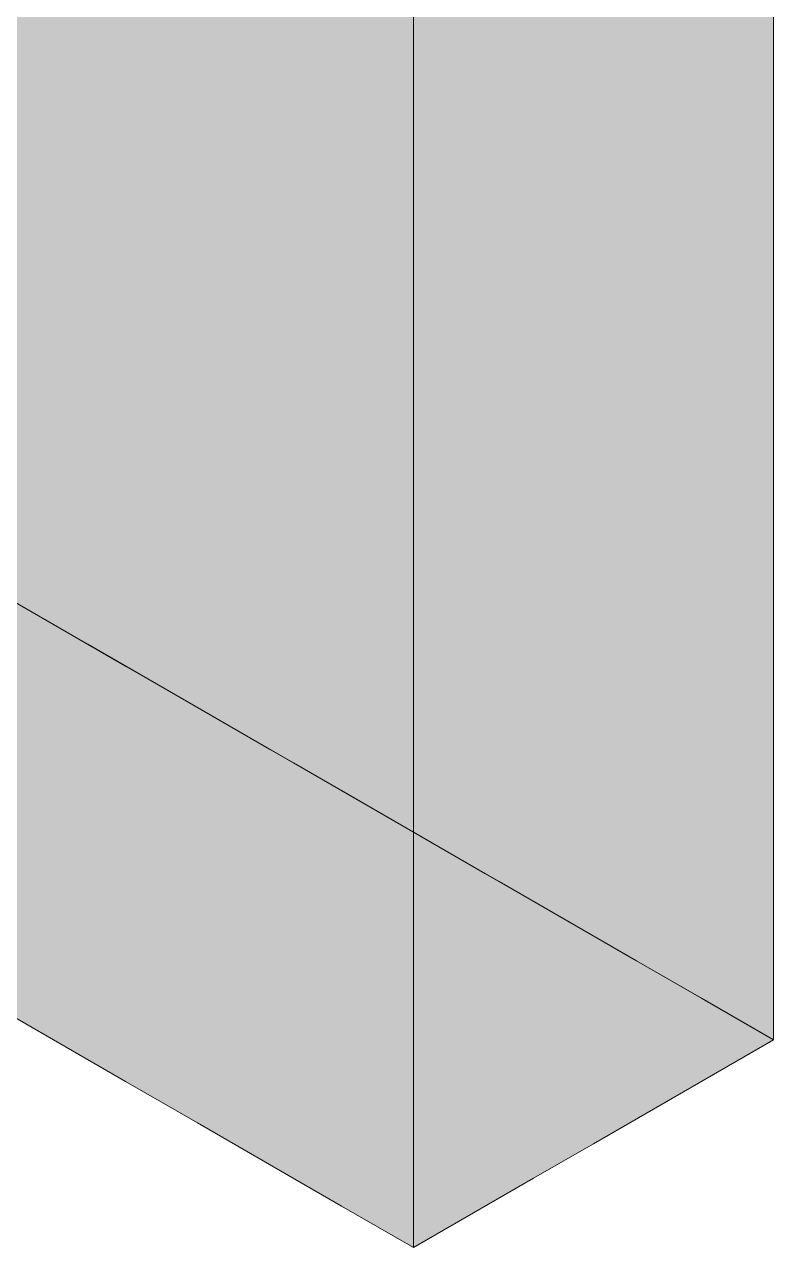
# Model space of a CAD drawing. Header units: metres. Extents: x 349021 to 349543, y 9281040 to 9281959.
# Drawn here: x 349204.1005 to 349204.3708, y 9281043.77 to 9281044.2117 of the extents above; entities that cross this region are included whole.
import ezdxf

# ---------------------------------------------------------------- set-up
doc = ezdxf.new("R2010")
doc.units = ezdxf.units.M
doc.header["$LTSCALE"] = 0.25
doc.layers.add('ISO-3D', color=7, linetype='CONTINUOUS', lineweight=13)
doc.layers.add('ISO-3D-ARISTAS', color=250, linetype='CONTINUOUS', lineweight=13)

msp = doc.modelspace()

# ---------------------------------------------------------------- linework, layer by layer
at = {"layer": 'ISO-3D', "true_color": 0x9e9d98}
for points in [[(349204.11103, 9281044.21062), (349204.08504, 9281044.22562), (349204.11103, 9281044.23875), (349204.08504, 9281044.25375)], [(349204.16299, 9281044.20875), (349204.13701, 9281044.22375), (349204.16299, 9281044.23687), (349204.13701, 9281044.25187)], [(349204.14814, 9281044.20515), (349204.1234, 9281044.21944), (349204.14814, 9281044.2341), (349204.1234, 9281044.24838)], [(349204.19763, 9281044.20553), (349204.17288, 9281044.21981), (349204.19763, 9281044.23447), (349204.17288, 9281044.24876)], [(349204.21495, 9281044.20687), (349204.18897, 9281044.22187), (349204.21495, 9281044.235), (349204.18897, 9281044.25)], [(349204.24712, 9281044.2059), (349204.22237, 9281044.22019), (349204.24712, 9281044.23485), (349204.22237, 9281044.24914)], [(349204.2966, 9281044.20628), (349204.27186, 9281044.22056), (349204.2966, 9281044.23523), (349204.27186, 9281044.24951)], [(349204.34609, 9281044.20665), (349204.32135, 9281044.22094), (349204.34609, 9281044.2356), (349204.32135, 9281044.24989)], [(349204.13701, 9281044.19562), (349204.11103, 9281044.21062), (349204.13701, 9281044.22375), (349204.11103, 9281044.23875)], [(349204.1234, 9281044.19049), (349204.09865, 9281044.20477), (349204.1234, 9281044.21944), (349204.09865, 9281044.23372)], [(349204.17288, 9281044.19086), (349204.14814, 9281044.20515), (349204.17288, 9281044.21981), (349204.14814, 9281044.2341)], [(349204.18897, 9281044.19375), (349204.16299, 9281044.20875), (349204.18897, 9281044.22187), (349204.16299, 9281044.23687)], [(349204.22237, 9281044.19124), (349204.19763, 9281044.20553), (349204.22237, 9281044.22019), (349204.19763, 9281044.23447)], [(349204.24093, 9281044.19187), (349204.21495, 9281044.20687), (349204.24093, 9281044.22), (349204.21495, 9281044.235)], [(349204.27186, 9281044.19162), (349204.24712, 9281044.2059), (349204.27186, 9281044.22056), (349204.24712, 9281044.23485)], [(349204.32135, 9281044.19199), (349204.2966, 9281044.20628), (349204.32135, 9281044.22094), (349204.2966, 9281044.23523)], [(349204.37083, 9281044.19237), (349204.34609, 9281044.20665), (349204.37083, 9281044.22132), (349204.34609, 9281044.2356)], [(349204.11103, 9281044.1825), (349204.08504, 9281044.1975), (349204.11103, 9281044.21062), (349204.08504, 9281044.22562)], [(349204.16299, 9281044.18062), (349204.13701, 9281044.19562), (349204.16299, 9281044.20875), (349204.13701, 9281044.22375)], [(349204.21495, 9281044.17875), (349204.18897, 9281044.19375), (349204.21495, 9281044.20687), (349204.18897, 9281044.22187)], [(349204.2966, 9281044.17733), (349204.27186, 9281044.19162), (349204.2966, 9281044.20628), (349204.27186, 9281044.22056)], [(349204.34609, 9281044.17771), (349204.32135, 9281044.19199), (349204.34609, 9281044.20665), (349204.32135, 9281044.22094)], [(349204.14814, 9281044.1762), (349204.1234, 9281044.19049), (349204.14814, 9281044.20515), (349204.1234, 9281044.21944)], [(349204.19763, 9281044.17658), (349204.17288, 9281044.19086), (349204.19763, 9281044.20553), (349204.17288, 9281044.21981)], [(349204.24712, 9281044.17695), (349204.22237, 9281044.19124), (349204.24712, 9281044.2059), (349204.22237, 9281044.22019)], [(349204.13701, 9281044.1675), (349204.11103, 9281044.1825), (349204.13701, 9281044.19562), (349204.11103, 9281044.21062)], [(349204.18897, 9281044.16562), (349204.16299, 9281044.18062), (349204.18897, 9281044.19375), (349204.16299, 9281044.20875)], [(349204.1234, 9281044.16154), (349204.09865, 9281044.17583), (349204.1234, 9281044.19049), (349204.09865, 9281044.20477)], [(349204.17288, 9281044.16192), (349204.14814, 9281044.1762), (349204.17288, 9281044.19086), (349204.14814, 9281044.20515)], [(349204.22237, 9281044.16229), (349204.19763, 9281044.17658), (349204.22237, 9281044.19124), (349204.19763, 9281044.20553)], [(349204.24093, 9281044.16375), (349204.21495, 9281044.17875), (349204.24093, 9281044.19187), (349204.21495, 9281044.20687)], [(349204.27186, 9281044.16267), (349204.24712, 9281044.17695), (349204.27186, 9281044.19162), (349204.24712, 9281044.2059)], [(349204.32135, 9281044.16305), (349204.2966, 9281044.17733), (349204.32135, 9281044.19199), (349204.2966, 9281044.20628)], [(349204.37083, 9281044.16342), (349204.34609, 9281044.17771), (349204.37083, 9281044.19237), (349204.34609, 9281044.20665)], [(349204.11103, 9281044.15437), (349204.08504, 9281044.16937), (349204.11103, 9281044.1825), (349204.08504, 9281044.1975)], [(349204.16299, 9281044.1525), (349204.13701, 9281044.1675), (349204.16299, 9281044.18062), (349204.13701, 9281044.19562)], [(349204.14814, 9281044.14726), (349204.1234, 9281044.16154), (349204.14814, 9281044.1762), (349204.1234, 9281044.19049)], [(349204.19763, 9281044.14763), (349204.17288, 9281044.16192), (349204.19763, 9281044.17658), (349204.17288, 9281044.19086)], [(349204.21495, 9281044.15062), (349204.18897, 9281044.16562), (349204.21495, 9281044.17875), (349204.18897, 9281044.19375)], [(349204.24712, 9281044.14801), (349204.22237, 9281044.16229), (349204.24712, 9281044.17695), (349204.22237, 9281044.19124)], [(349204.2966, 9281044.14838), (349204.27186, 9281044.16267), (349204.2966, 9281044.17733), (349204.27186, 9281044.19162)], [(349204.34609, 9281044.14876), (349204.32135, 9281044.16305), (349204.34609, 9281044.17771), (349204.32135, 9281044.19199)], [(349204.13701, 9281044.13937), (349204.11103, 9281044.15437), (349204.13701, 9281044.1675), (349204.11103, 9281044.1825)], [(349204.18897, 9281044.1375), (349204.16299, 9281044.1525), (349204.18897, 9281044.16562), (349204.16299, 9281044.18062)], [(349204.17288, 9281044.13297), (349204.14814, 9281044.14726), (349204.17288, 9281044.16192), (349204.14814, 9281044.1762)], [(349204.22237, 9281044.13335), (349204.19763, 9281044.14763), (349204.22237, 9281044.16229), (349204.19763, 9281044.17658)], [(349204.24093, 9281044.13562), (349204.21495, 9281044.15062), (349204.24093, 9281044.16375), (349204.21495, 9281044.17875)], [(349204.27186, 9281044.13372), (349204.24712, 9281044.14801), (349204.27186, 9281044.16267), (349204.24712, 9281044.17695)], [(349204.32135, 9281044.1341), (349204.2966, 9281044.14838), (349204.32135, 9281044.16305), (349204.2966, 9281044.17733)], [(349204.37083, 9281044.13447), (349204.34609, 9281044.14876), (349204.37083, 9281044.16342), (349204.34609, 9281044.17771)], [(349204.1234, 9281044.13259), (349204.09865, 9281044.14688), (349204.1234, 9281044.16154), (349204.09865, 9281044.17583)], [(349204.11103, 9281044.12625), (349204.08504, 9281044.14125), (349204.11103, 9281044.15437), (349204.08504, 9281044.16937)], [(349204.16299, 9281044.12437), (349204.13701, 9281044.13937), (349204.16299, 9281044.1525), (349204.13701, 9281044.1675)], [(349204.21495, 9281044.1225), (349204.18897, 9281044.1375), (349204.21495, 9281044.15062), (349204.18897, 9281044.16562)], [(349204.34609, 9281044.11981), (349204.32135, 9281044.1341), (349204.34609, 9281044.14876), (349204.32135, 9281044.16305)], [(349204.14814, 9281044.11831), (349204.1234, 9281044.13259), (349204.14814, 9281044.14726), (349204.1234, 9281044.16154)], [(349204.19763, 9281044.11868), (349204.17288, 9281044.13297), (349204.19763, 9281044.14763), (349204.17288, 9281044.16192)], [(349204.24712, 9281044.11906), (349204.22237, 9281044.13335), (349204.24712, 9281044.14801), (349204.22237, 9281044.16229)], [(349204.2966, 9281044.11944), (349204.27186, 9281044.13372), (349204.2966, 9281044.14838), (349204.27186, 9281044.16267)], [(349204.13701, 9281044.11125), (349204.11103, 9281044.12625), (349204.13701, 9281044.13937), (349204.11103, 9281044.15437)], [(349204.18897, 9281044.10937), (349204.16299, 9281044.12437), (349204.18897, 9281044.1375), (349204.16299, 9281044.1525)], [(349204.24093, 9281044.1075), (349204.21495, 9281044.1225), (349204.24093, 9281044.13562), (349204.21495, 9281044.15062)], [(349204.1234, 9281044.10365), (349204.09865, 9281044.11793), (349204.1234, 9281044.13259), (349204.09865, 9281044.14688)], [(349204.17288, 9281044.10402), (349204.14814, 9281044.11831), (349204.17288, 9281044.13297), (349204.14814, 9281044.14726)], [(349204.22237, 9281044.1044), (349204.19763, 9281044.11868), (349204.22237, 9281044.13335), (349204.19763, 9281044.14763)], [(349204.27186, 9281044.10477), (349204.24712, 9281044.11906), (349204.27186, 9281044.13372), (349204.24712, 9281044.14801)], [(349204.32135, 9281044.10515), (349204.2966, 9281044.11944), (349204.32135, 9281044.1341), (349204.2966, 9281044.14838)], [(349204.37083, 9281044.10553), (349204.34609, 9281044.11981), (349204.37083, 9281044.13447), (349204.34609, 9281044.14876)], [(349204.11103, 9281044.09812), (349204.08504, 9281044.11312), (349204.11103, 9281044.12625), (349204.08504, 9281044.14125)], [(349204.16299, 9281044.09625), (349204.13701, 9281044.11125), (349204.16299, 9281044.12437), (349204.13701, 9281044.13937)], [(349204.21495, 9281044.09437), (349204.18897, 9281044.10937), (349204.21495, 9281044.1225), (349204.18897, 9281044.1375)], [(349204.14814, 9281044.08936), (349204.1234, 9281044.10365), (349204.14814, 9281044.11831), (349204.1234, 9281044.13259)], [(349204.19763, 9281044.08974), (349204.17288, 9281044.10402), (349204.19763, 9281044.11868), (349204.17288, 9281044.13297)], [(349204.24712, 9281044.09011), (349204.22237, 9281044.1044), (349204.24712, 9281044.11906), (349204.22237, 9281044.13335)], [(349204.2966, 9281044.09049), (349204.27186, 9281044.10477), (349204.2966, 9281044.11944), (349204.27186, 9281044.13372)], [(349204.34609, 9281044.09086), (349204.32135, 9281044.10515), (349204.34609, 9281044.11981), (349204.32135, 9281044.1341)], [(349204.13701, 9281044.08312), (349204.11103, 9281044.09812), (349204.13701, 9281044.11125), (349204.11103, 9281044.12625)], [(349204.18897, 9281044.08125), (349204.16299, 9281044.09625), (349204.18897, 9281044.10937), (349204.16299, 9281044.12437)], [(349204.24093, 9281044.07937), (349204.21495, 9281044.09437), (349204.24093, 9281044.1075), (349204.21495, 9281044.1225)], [(349204.27186, 9281044.07583), (349204.24712, 9281044.09011), (349204.27186, 9281044.10477), (349204.24712, 9281044.11906)], [(349204.32135, 9281044.0762), (349204.2966, 9281044.09049), (349204.32135, 9281044.10515), (349204.2966, 9281044.11944)], [(349204.37083, 9281044.07658), (349204.34609, 9281044.09086), (349204.37083, 9281044.10553), (349204.34609, 9281044.11981)], [(349204.1234, 9281044.0747), (349204.09865, 9281044.08898), (349204.1234, 9281044.10365), (349204.09865, 9281044.11793)], [(349204.17288, 9281044.07508), (349204.14814, 9281044.08936), (349204.17288, 9281044.10402), (349204.14814, 9281044.11831)], [(349204.22237, 9281044.07545), (349204.19763, 9281044.08974), (349204.22237, 9281044.1044), (349204.19763, 9281044.11868)], [(349204.11103, 9281044.07), (349204.08504, 9281044.085), (349204.11103, 9281044.09812), (349204.08504, 9281044.11312)], [(349204.16299, 9281044.06812), (349204.13701, 9281044.08312), (349204.16299, 9281044.09625), (349204.13701, 9281044.11125)], [(349204.21495, 9281044.06625), (349204.18897, 9281044.08125), (349204.21495, 9281044.09437), (349204.18897, 9281044.10937)], [(349204.14814, 9281044.06041), (349204.1234, 9281044.0747), (349204.14814, 9281044.08936), (349204.1234, 9281044.10365)], [(349204.19763, 9281044.06079), (349204.17288, 9281044.07508), (349204.19763, 9281044.08974), (349204.17288, 9281044.10402)], [(349204.24712, 9281044.06117), (349204.22237, 9281044.07545), (349204.24712, 9281044.09011), (349204.22237, 9281044.1044)], [(349204.2966, 9281044.06154), (349204.27186, 9281044.07583), (349204.2966, 9281044.09049), (349204.27186, 9281044.10477)], [(349204.34609, 9281044.06192), (349204.32135, 9281044.0762), (349204.34609, 9281044.09086), (349204.32135, 9281044.10515)], [(349204.13701, 9281044.055), (349204.11103, 9281044.07), (349204.13701, 9281044.08312), (349204.11103, 9281044.09812)], [(349204.18897, 9281044.05312), (349204.16299, 9281044.06812), (349204.18897, 9281044.08125), (349204.16299, 9281044.09625)], [(349204.24093, 9281044.05125), (349204.21495, 9281044.06625), (349204.24093, 9281044.07937), (349204.21495, 9281044.09437)], [(349204.1234, 9281044.04575), (349204.09865, 9281044.06004), (349204.1234, 9281044.0747), (349204.09865, 9281044.08898)], [(349204.17288, 9281044.04613), (349204.14814, 9281044.06041), (349204.17288, 9281044.07508), (349204.14814, 9281044.08936)], [(349204.22237, 9281044.0465), (349204.19763, 9281044.06079), (349204.22237, 9281044.07545), (349204.19763, 9281044.08974)], [(349204.27186, 9281044.04688), (349204.24712, 9281044.06117), (349204.27186, 9281044.07583), (349204.24712, 9281044.09011)], [(349204.32135, 9281044.04726), (349204.2966, 9281044.06154), (349204.32135, 9281044.0762), (349204.2966, 9281044.09049)], [(349204.37083, 9281044.04763), (349204.34609, 9281044.06192), (349204.37083, 9281044.07658), (349204.34609, 9281044.09086)], [(349204.11103, 9281044.04187), (349204.08504, 9281044.05687), (349204.11103, 9281044.07), (349204.08504, 9281044.085)], [(349204.16299, 9281044.04), (349204.13701, 9281044.055), (349204.16299, 9281044.06812), (349204.13701, 9281044.08312)], [(349204.21495, 9281044.03812), (349204.18897, 9281044.05312), (349204.21495, 9281044.06625), (349204.18897, 9281044.08125)], [(349204.14814, 9281044.03147), (349204.1234, 9281044.04575), (349204.14814, 9281044.06041), (349204.1234, 9281044.0747)], [(349204.19763, 9281044.03184), (349204.17288, 9281044.04613), (349204.19763, 9281044.06079), (349204.17288, 9281044.07508)], [(349204.24712, 9281044.03222), (349204.22237, 9281044.0465), (349204.24712, 9281044.06117), (349204.22237, 9281044.07545)], [(349204.2966, 9281044.03259), (349204.27186, 9281044.04688), (349204.2966, 9281044.06154), (349204.27186, 9281044.07583)], [(349204.34609, 9281044.03297), (349204.32135, 9281044.04726), (349204.34609, 9281044.06192), (349204.32135, 9281044.0762)], [(349204.13701, 9281044.02687), (349204.11103, 9281044.04187), (349204.13701, 9281044.055), (349204.11103, 9281044.07)], [(349204.18897, 9281044.025), (349204.16299, 9281044.04), (349204.18897, 9281044.05312), (349204.16299, 9281044.06812)], [(349204.24093, 9281044.02312), (349204.21495, 9281044.03812), (349204.24093, 9281044.05125), (349204.21495, 9281044.06625)], [(349204.32135, 9281044.01831), (349204.2966, 9281044.03259), (349204.32135, 9281044.04726), (349204.2966, 9281044.06154)], [(349204.37083, 9281044.01868), (349204.34609, 9281044.03297), (349204.37083, 9281044.04763), (349204.34609, 9281044.06192)], [(349204.1234, 9281044.0168), (349204.09865, 9281044.03109), (349204.1234, 9281044.04575), (349204.09865, 9281044.06004)], [(349204.17288, 9281044.01718), (349204.14814, 9281044.03147), (349204.17288, 9281044.04613), (349204.14814, 9281044.06041)], [(349204.22237, 9281044.01756), (349204.19763, 9281044.03184), (349204.22237, 9281044.0465), (349204.19763, 9281044.06079)], [(349204.27186, 9281044.01793), (349204.24712, 9281044.03222), (349204.27186, 9281044.04688), (349204.24712, 9281044.06117)], [(349204.11103, 9281044.01375), (349204.08504, 9281044.02875), (349204.11103, 9281044.04187), (349204.08504, 9281044.05687)], [(349204.16299, 9281044.01187), (349204.13701, 9281044.02687), (349204.16299, 9281044.04), (349204.13701, 9281044.055)], [(349204.21495, 9281044.01), (349204.18897, 9281044.025), (349204.21495, 9281044.03812), (349204.18897, 9281044.05312)], [(349204.14814, 9281044.00252), (349204.1234, 9281044.0168), (349204.14814, 9281044.03147), (349204.1234, 9281044.04575)], [(349204.19763, 9281044.00289), (349204.17288, 9281044.01718), (349204.19763, 9281044.03184), (349204.17288, 9281044.04613)], [(349204.24712, 9281044.00327), (349204.22237, 9281044.01756), (349204.24712, 9281044.03222), (349204.22237, 9281044.0465)], [(349204.2966, 9281044.00365), (349204.27186, 9281044.01793), (349204.2966, 9281044.03259), (349204.27186, 9281044.04688)], [(349204.34609, 9281044.00402), (349204.32135, 9281044.01831), (349204.34609, 9281044.03297), (349204.32135, 9281044.04726)], [(349204.13701, 9281043.99875), (349204.11103, 9281044.01375), (349204.13701, 9281044.02687), (349204.11103, 9281044.04187)], [(349204.18897, 9281043.99687), (349204.16299, 9281044.01187), (349204.18897, 9281044.025), (349204.16299, 9281044.04)], [(349204.24093, 9281043.995), (349204.21495, 9281044.01), (349204.24093, 9281044.02312), (349204.21495, 9281044.03812)], [(349204.1234, 9281043.98786), (349204.09865, 9281044.00214), (349204.1234, 9281044.0168), (349204.09865, 9281044.03109)], [(349204.17288, 9281043.98823), (349204.14814, 9281044.00252), (349204.17288, 9281044.01718), (349204.14814, 9281044.03147)], [(349204.22237, 9281043.98861), (349204.19763, 9281044.00289), (349204.22237, 9281044.01756), (349204.19763, 9281044.03184)], [(349204.27186, 9281043.98898), (349204.24712, 9281044.00327), (349204.27186, 9281044.01793), (349204.24712, 9281044.03222)], [(349204.32135, 9281043.98936), (349204.2966, 9281044.00365), (349204.32135, 9281044.01831), (349204.2966, 9281044.03259)], [(349204.37083, 9281043.98974), (349204.34609, 9281044.00402), (349204.37083, 9281044.01868), (349204.34609, 9281044.03297)], [(349204.11103, 9281043.98562), (349204.08504, 9281044.00062), (349204.11103, 9281044.01375), (349204.08504, 9281044.02875)], [(349204.16299, 9281043.98375), (349204.13701, 9281043.99875), (349204.16299, 9281044.01187), (349204.13701, 9281044.02687)], [(349204.21495, 9281043.98187), (349204.18897, 9281043.99687), (349204.21495, 9281044.01), (349204.18897, 9281044.025)], [(349204.19763, 9281043.97395), (349204.17288, 9281043.98823), (349204.19763, 9281044.00289), (349204.17288, 9281044.01718)], [(349204.24712, 9281043.97432), (349204.22237, 9281043.98861), (349204.24712, 9281044.00327), (349204.22237, 9281044.01756)], [(349204.2966, 9281043.9747), (349204.27186, 9281043.98898), (349204.2966, 9281044.00365), (349204.27186, 9281044.01793)], [(349204.34609, 9281043.97508), (349204.32135, 9281043.98936), (349204.34609, 9281044.00402), (349204.32135, 9281044.01831)], [(349204.13701, 9281043.97062), (349204.11103, 9281043.98562), (349204.13701, 9281043.99875), (349204.11103, 9281044.01375)], [(349204.14814, 9281043.97357), (349204.1234, 9281043.98786), (349204.14814, 9281044.00252), (349204.1234, 9281044.0168)], [(349204.18897, 9281043.96875), (349204.16299, 9281043.98375), (349204.18897, 9281043.99687), (349204.16299, 9281044.01187)], [(349204.24093, 9281043.96687), (349204.21495, 9281043.98187), (349204.24093, 9281043.995), (349204.21495, 9281044.01)], [(349204.37083, 9281043.96079), (349204.34609, 9281043.97508), (349204.37083, 9281043.98974), (349204.34609, 9281044.00402)], [(349204.11103, 9281043.9575), (349204.08504, 9281043.9725), (349204.11103, 9281043.98562), (349204.08504, 9281044.00062)], [(349204.17288, 9281043.95929), (349204.14814, 9281043.97357), (349204.17288, 9281043.98823), (349204.14814, 9281044.00252)], [(349204.22237, 9281043.95966), (349204.19763, 9281043.97395), (349204.22237, 9281043.98861), (349204.19763, 9281044.00289)], [(349204.27186, 9281043.96004), (349204.24712, 9281043.97432), (349204.27186, 9281043.98898), (349204.24712, 9281044.00327)], [(349204.32135, 9281043.96041), (349204.2966, 9281043.9747), (349204.32135, 9281043.98936), (349204.2966, 9281044.00365)], [(349204.16299, 9281043.95562), (349204.13701, 9281043.97062), (349204.16299, 9281043.98375), (349204.13701, 9281043.99875)], [(349204.21495, 9281043.95375), (349204.18897, 9281043.96875), (349204.21495, 9281043.98187), (349204.18897, 9281043.99687)], [(349204.19763, 9281043.945), (349204.17288, 9281043.95929), (349204.19763, 9281043.97395), (349204.17288, 9281043.98823)], [(349204.24712, 9281043.94538), (349204.22237, 9281043.95966), (349204.24712, 9281043.97432), (349204.22237, 9281043.98861)], [(349204.2966, 9281043.94575), (349204.27186, 9281043.96004), (349204.2966, 9281043.9747), (349204.27186, 9281043.98898)], [(349204.34609, 9281043.94613), (349204.32135, 9281043.96041), (349204.34609, 9281043.97508), (349204.32135, 9281043.98936)], [(349204.13701, 9281043.9425), (349204.11103, 9281043.9575), (349204.13701, 9281043.97062), (349204.11103, 9281043.98562)], [(349204.18897, 9281043.94062), (349204.16299, 9281043.95562), (349204.18897, 9281043.96875), (349204.16299, 9281043.98375)], [(349204.24093, 9281043.93875), (349204.21495, 9281043.95375), (349204.24093, 9281043.96687), (349204.21495, 9281043.98187)], [(349204.22237, 9281043.93071), (349204.19763, 9281043.945), (349204.22237, 9281043.95966), (349204.19763, 9281043.97395)], [(349204.27186, 9281043.93109), (349204.24712, 9281043.94538), (349204.27186, 9281043.96004), (349204.24712, 9281043.97432)], [(349204.32135, 9281043.93147), (349204.2966, 9281043.94575), (349204.32135, 9281043.96041), (349204.2966, 9281043.9747)], [(349204.37083, 9281043.93184), (349204.34609, 9281043.94613), (349204.37083, 9281043.96079), (349204.34609, 9281043.97508)], [(349204.11103, 9281043.92937), (349204.08504, 9281043.94437), (349204.11103, 9281043.9575), (349204.08504, 9281043.9725)], [(349204.16299, 9281043.9275), (349204.13701, 9281043.9425), (349204.16299, 9281043.95562), (349204.13701, 9281043.97062)], [(349204.21495, 9281043.92562), (349204.18897, 9281043.94062), (349204.21495, 9281043.95375), (349204.18897, 9281043.96875)], [(349204.2966, 9281043.9168), (349204.27186, 9281043.93109), (349204.2966, 9281043.94575), (349204.27186, 9281043.96004)], [(349204.34609, 9281043.91718), (349204.32135, 9281043.93147), (349204.34609, 9281043.94613), (349204.32135, 9281043.96041)], [(349204.13701, 9281043.91437), (349204.11103, 9281043.92937), (349204.13701, 9281043.9425), (349204.11103, 9281043.9575)], [(349204.18897, 9281043.9125), (349204.16299, 9281043.9275), (349204.18897, 9281043.94062), (349204.16299, 9281043.95562)], [(349204.24712, 9281043.91643), (349204.22237, 9281043.93071), (349204.24712, 9281043.94538), (349204.22237, 9281043.95966)], [(349204.24093, 9281043.91062), (349204.21495, 9281043.92562), (349204.24093, 9281043.93875), (349204.21495, 9281043.95375)], [(349204.11103, 9281043.90125), (349204.08504, 9281043.91625), (349204.11103, 9281043.92937), (349204.08504, 9281043.94437)], [(349204.16299, 9281043.89937), (349204.13701, 9281043.91437), (349204.16299, 9281043.9275), (349204.13701, 9281043.9425)], [(349204.27186, 9281043.90214), (349204.24712, 9281043.91643), (349204.27186, 9281043.93109), (349204.24712, 9281043.94538)], [(349204.32135, 9281043.90252), (349204.2966, 9281043.9168), (349204.32135, 9281043.93147), (349204.2966, 9281043.94575)], [(349204.37083, 9281043.90289), (349204.34609, 9281043.91718), (349204.37083, 9281043.93184), (349204.34609, 9281043.94613)], [(349204.21495, 9281043.8975), (349204.18897, 9281043.9125), (349204.21495, 9281043.92562), (349204.18897, 9281043.94062)], [(349204.13701, 9281043.88625), (349204.11103, 9281043.90125), (349204.13701, 9281043.91437), (349204.11103, 9281043.92937)], [(349204.2966, 9281043.88786), (349204.27186, 9281043.90214), (349204.2966, 9281043.9168), (349204.27186, 9281043.93109)], [(349204.34609, 9281043.88823), (349204.32135, 9281043.90252), (349204.34609, 9281043.91718), (349204.32135, 9281043.93147)], [(349204.18897, 9281043.88437), (349204.16299, 9281043.89937), (349204.18897, 9281043.9125), (349204.16299, 9281043.9275)], [(349204.24093, 9281043.8825), (349204.21495, 9281043.8975), (349204.24093, 9281043.91062), (349204.21495, 9281043.92562)], [(349204.11103, 9281043.87312), (349204.08504, 9281043.88812), (349204.11103, 9281043.90125), (349204.08504, 9281043.91625)], [(349204.32135, 9281043.87357), (349204.2966, 9281043.88786), (349204.32135, 9281043.90252), (349204.2966, 9281043.9168)], [(349204.37083, 9281043.87395), (349204.34609, 9281043.88823), (349204.37083, 9281043.90289), (349204.34609, 9281043.91718)], [(349204.16299, 9281043.87125), (349204.13701, 9281043.88625), (349204.16299, 9281043.89937), (349204.13701, 9281043.91437)], [(349204.21495, 9281043.86937), (349204.18897, 9281043.88437), (349204.21495, 9281043.8975), (349204.18897, 9281043.9125)], [(349204.34609, 9281043.85929), (349204.32135, 9281043.87357), (349204.34609, 9281043.88823), (349204.32135, 9281043.90252)], [(349204.13701, 9281043.85812), (349204.11103, 9281043.87312), (349204.13701, 9281043.88625), (349204.11103, 9281043.90125)], [(349204.18897, 9281043.85625), (349204.16299, 9281043.87125), (349204.18897, 9281043.88437), (349204.16299, 9281043.89937)], [(349204.24093, 9281043.85437), (349204.21495, 9281043.86937), (349204.24093, 9281043.8825), (349204.21495, 9281043.8975)], [(349204.11103, 9281043.845), (349204.08504, 9281043.86), (349204.11103, 9281043.87312), (349204.08504, 9281043.88812)], [(349204.16299, 9281043.84312), (349204.13701, 9281043.85812), (349204.16299, 9281043.87125), (349204.13701, 9281043.88625)], [(349204.37083, 9281043.845), (349204.34609, 9281043.85929), (349204.37083, 9281043.87395), (349204.34609, 9281043.88823)], [(349204.21495, 9281043.84125), (349204.18897, 9281043.85625), (349204.21495, 9281043.86937), (349204.18897, 9281043.88437)], [(349204.13701, 9281043.83), (349204.11103, 9281043.845), (349204.13701, 9281043.85812), (349204.11103, 9281043.87312)], [(349204.18897, 9281043.82812), (349204.16299, 9281043.84312), (349204.18897, 9281043.85625), (349204.16299, 9281043.87125)], [(349204.24093, 9281043.82625), (349204.21495, 9281043.84125), (349204.24093, 9281043.85437), (349204.21495, 9281043.86937)], [(349204.16299, 9281043.815), (349204.13701, 9281043.83), (349204.16299, 9281043.84312), (349204.13701, 9281043.85812)], [(349204.21495, 9281043.81312), (349204.18897, 9281043.82812), (349204.21495, 9281043.84125), (349204.18897, 9281043.85625)], [(349204.18897, 9281043.8), (349204.16299, 9281043.815), (349204.18897, 9281043.82812), (349204.16299, 9281043.84312)], [(349204.24093, 9281043.79812), (349204.21495, 9281043.81312), (349204.24093, 9281043.82625), (349204.21495, 9281043.84125)], [(349204.21495, 9281043.785), (349204.18897, 9281043.8), (349204.21495, 9281043.81312), (349204.18897, 9281043.82812)], [(349204.24093, 9281043.77), (349204.21495, 9281043.785), (349204.24093, 9281043.79812), (349204.21495, 9281043.81312)]]:
    msp.add_solid(points, dxfattribs=at)
at = {"layer": 'ISO-3D', "true_color": 0x8e8d88}
for points in [[(349204.37083, 9281044.22132), (349204.34918, 9281044.20882), (349204.37083, 9281044.25026), (349204.34918, 9281044.23776)], [(349204.26258, 9281044.21671), (349204.24093, 9281044.20421), (349204.26258, 9281044.24566), (349204.24093, 9281044.23316)], [(349204.30588, 9281044.21276), (349204.28423, 9281044.20026), (349204.30588, 9281044.24171), (349204.28423, 9281044.22921)], [(349204.34918, 9281044.20882), (349204.32753, 9281044.19632), (349204.34918, 9281044.23776), (349204.32753, 9281044.22526)], [(349204.28423, 9281044.20026), (349204.26258, 9281044.18776), (349204.28423, 9281044.22921), (349204.26258, 9281044.21671)], [(349204.32753, 9281044.19632), (349204.30588, 9281044.18382), (349204.32753, 9281044.22526), (349204.30588, 9281044.21276)], [(349204.37083, 9281044.19237), (349204.34918, 9281044.17987), (349204.37083, 9281044.22132), (349204.34918, 9281044.20882)], [(349204.26258, 9281044.18776), (349204.24093, 9281044.17526), (349204.26258, 9281044.21671), (349204.24093, 9281044.20421)], [(349204.30588, 9281044.18382), (349204.28423, 9281044.17132), (349204.30588, 9281044.21276), (349204.28423, 9281044.20026)], [(349204.34918, 9281044.17987), (349204.32753, 9281044.16737), (349204.34918, 9281044.20882), (349204.32753, 9281044.19632)], [(349204.28423, 9281044.17132), (349204.26258, 9281044.15882), (349204.28423, 9281044.20026), (349204.26258, 9281044.18776)], [(349204.32753, 9281044.16737), (349204.30588, 9281044.15487), (349204.32753, 9281044.19632), (349204.30588, 9281044.18382)], [(349204.37083, 9281044.16342), (349204.34918, 9281044.15092), (349204.37083, 9281044.19237), (349204.34918, 9281044.17987)], [(349204.26258, 9281044.15882), (349204.24093, 9281044.14632), (349204.26258, 9281044.18776), (349204.24093, 9281044.17526)], [(349204.30588, 9281044.15487), (349204.28423, 9281044.14237), (349204.30588, 9281044.18382), (349204.28423, 9281044.17132)], [(349204.34918, 9281044.15092), (349204.32753, 9281044.13842), (349204.34918, 9281044.17987), (349204.32753, 9281044.16737)], [(349204.28423, 9281044.14237), (349204.26258, 9281044.12987), (349204.28423, 9281044.17132), (349204.26258, 9281044.15882)], [(349204.32753, 9281044.13842), (349204.30588, 9281044.12592), (349204.32753, 9281044.16737), (349204.30588, 9281044.15487)], [(349204.37083, 9281044.13447), (349204.34918, 9281044.12197), (349204.37083, 9281044.16342), (349204.34918, 9281044.15092)], [(349204.26258, 9281044.12987), (349204.24093, 9281044.11737), (349204.26258, 9281044.15882), (349204.24093, 9281044.14632)], [(349204.30588, 9281044.12592), (349204.28423, 9281044.11342), (349204.30588, 9281044.15487), (349204.28423, 9281044.14237)], [(349204.34918, 9281044.12197), (349204.32753, 9281044.10947), (349204.34918, 9281044.15092), (349204.32753, 9281044.13842)], [(349204.28423, 9281044.11342), (349204.26258, 9281044.10092), (349204.28423, 9281044.14237), (349204.26258, 9281044.12987)], [(349204.32753, 9281044.10947), (349204.30588, 9281044.09697), (349204.32753, 9281044.13842), (349204.30588, 9281044.12592)], [(349204.37083, 9281044.10553), (349204.34918, 9281044.09303), (349204.37083, 9281044.13447), (349204.34918, 9281044.12197)], [(349204.26258, 9281044.10092), (349204.24093, 9281044.08842), (349204.26258, 9281044.12987), (349204.24093, 9281044.11737)], [(349204.30588, 9281044.09697), (349204.28423, 9281044.08447), (349204.30588, 9281044.12592), (349204.28423, 9281044.11342)], [(349204.34918, 9281044.09303), (349204.32753, 9281044.08053), (349204.34918, 9281044.12197), (349204.32753, 9281044.10947)], [(349204.28423, 9281044.08447), (349204.26258, 9281044.07197), (349204.28423, 9281044.11342), (349204.26258, 9281044.10092)], [(349204.32753, 9281044.08053), (349204.30588, 9281044.06803), (349204.32753, 9281044.10947), (349204.30588, 9281044.09697)], [(349204.37083, 9281044.07658), (349204.34918, 9281044.06408), (349204.37083, 9281044.10553), (349204.34918, 9281044.09303)], [(349204.26258, 9281044.07197), (349204.24093, 9281044.05947), (349204.26258, 9281044.10092), (349204.24093, 9281044.08842)], [(349204.30588, 9281044.06803), (349204.28423, 9281044.05553), (349204.30588, 9281044.09697), (349204.28423, 9281044.08447)], [(349204.34918, 9281044.06408), (349204.32753, 9281044.05158), (349204.34918, 9281044.09303), (349204.32753, 9281044.08053)], [(349204.28423, 9281044.05553), (349204.26258, 9281044.04303), (349204.28423, 9281044.08447), (349204.26258, 9281044.07197)], [(349204.32753, 9281044.05158), (349204.30588, 9281044.03908), (349204.32753, 9281044.08053), (349204.30588, 9281044.06803)], [(349204.37083, 9281044.04763), (349204.34918, 9281044.03513), (349204.37083, 9281044.07658), (349204.34918, 9281044.06408)], [(349204.26258, 9281044.04303), (349204.24093, 9281044.03053), (349204.26258, 9281044.07197), (349204.24093, 9281044.05947)], [(349204.30588, 9281044.03908), (349204.28423, 9281044.02658), (349204.30588, 9281044.06803), (349204.28423, 9281044.05553)], [(349204.34918, 9281044.03513), (349204.32753, 9281044.02263), (349204.34918, 9281044.06408), (349204.32753, 9281044.05158)], [(349204.28423, 9281044.02658), (349204.26258, 9281044.01408), (349204.28423, 9281044.05553), (349204.26258, 9281044.04303)], [(349204.32753, 9281044.02263), (349204.30588, 9281044.01013), (349204.32753, 9281044.05158), (349204.30588, 9281044.03908)], [(349204.37083, 9281044.01868), (349204.34918, 9281044.00618), (349204.37083, 9281044.04763), (349204.34918, 9281044.03513)], [(349204.26258, 9281044.01408), (349204.24093, 9281044.00158), (349204.26258, 9281044.04303), (349204.24093, 9281044.03053)], [(349204.30588, 9281044.01013), (349204.28423, 9281043.99763), (349204.30588, 9281044.03908), (349204.28423, 9281044.02658)], [(349204.34918, 9281044.00618), (349204.32753, 9281043.99368), (349204.34918, 9281044.03513), (349204.32753, 9281044.02263)], [(349204.28423, 9281043.99763), (349204.26258, 9281043.98513), (349204.28423, 9281044.02658), (349204.26258, 9281044.01408)], [(349204.32753, 9281043.99368), (349204.30588, 9281043.98118), (349204.32753, 9281044.02263), (349204.30588, 9281044.01013)], [(349204.37083, 9281043.98974), (349204.34918, 9281043.97724), (349204.37083, 9281044.01868), (349204.34918, 9281044.00618)], [(349204.26258, 9281043.98513), (349204.24093, 9281043.97263), (349204.26258, 9281044.01408), (349204.24093, 9281044.00158)], [(349204.30588, 9281043.98118), (349204.28423, 9281043.96868), (349204.30588, 9281044.01013), (349204.28423, 9281043.99763)], [(349204.34918, 9281043.97724), (349204.32753, 9281043.96474), (349204.34918, 9281044.00618), (349204.32753, 9281043.99368)], [(349204.28423, 9281043.96868), (349204.26258, 9281043.95618), (349204.28423, 9281043.99763), (349204.26258, 9281043.98513)], [(349204.32753, 9281043.96474), (349204.30588, 9281043.95224), (349204.32753, 9281043.99368), (349204.30588, 9281043.98118)], [(349204.37083, 9281043.96079), (349204.34918, 9281043.94829), (349204.37083, 9281043.98974), (349204.34918, 9281043.97724)], [(349204.26258, 9281043.95618), (349204.24093, 9281043.94368), (349204.26258, 9281043.98513), (349204.24093, 9281043.97263)], [(349204.30588, 9281043.95224), (349204.28423, 9281043.93974), (349204.30588, 9281043.98118), (349204.28423, 9281043.96868)], [(349204.34918, 9281043.94829), (349204.32753, 9281043.93579), (349204.34918, 9281043.97724), (349204.32753, 9281043.96474)], [(349204.28423, 9281043.93974), (349204.26258, 9281043.92724), (349204.28423, 9281043.96868), (349204.26258, 9281043.95618)], [(349204.32753, 9281043.93579), (349204.30588, 9281043.92329), (349204.32753, 9281043.96474), (349204.30588, 9281043.95224)], [(349204.37083, 9281043.93184), (349204.34918, 9281043.91934), (349204.37083, 9281043.96079), (349204.34918, 9281043.94829)], [(349204.26258, 9281043.92724), (349204.24093, 9281043.91474), (349204.26258, 9281043.95618), (349204.24093, 9281043.94368)], [(349204.30588, 9281043.92329), (349204.28423, 9281043.91079), (349204.30588, 9281043.95224), (349204.28423, 9281043.93974)], [(349204.34918, 9281043.91934), (349204.32753, 9281043.90684), (349204.34918, 9281043.94829), (349204.32753, 9281043.93579)], [(349204.28423, 9281043.91079), (349204.26258, 9281043.89829), (349204.28423, 9281043.93974), (349204.26258, 9281043.92724)], [(349204.32753, 9281043.90684), (349204.30588, 9281043.89434), (349204.32753, 9281043.93579), (349204.30588, 9281043.92329)], [(349204.37083, 9281043.90289), (349204.34918, 9281043.89039), (349204.37083, 9281043.93184), (349204.34918, 9281043.91934)], [(349204.26258, 9281043.89829), (349204.24093, 9281043.88579), (349204.26258, 9281043.92724), (349204.24093, 9281043.91474)], [(349204.30588, 9281043.89434), (349204.28423, 9281043.88184), (349204.30588, 9281043.92329), (349204.28423, 9281043.91079)], [(349204.34918, 9281043.89039), (349204.32753, 9281043.87789), (349204.34918, 9281043.91934), (349204.32753, 9281043.90684)], [(349204.28423, 9281043.88184), (349204.26258, 9281043.86934), (349204.28423, 9281043.91079), (349204.26258, 9281043.89829)], [(349204.32753, 9281043.87789), (349204.30588, 9281043.86539), (349204.32753, 9281043.90684), (349204.30588, 9281043.89434)], [(349204.37083, 9281043.87395), (349204.34918, 9281043.86145), (349204.37083, 9281043.90289), (349204.34918, 9281043.89039)], [(349204.26258, 9281043.86934), (349204.24093, 9281043.85684), (349204.26258, 9281043.89829), (349204.24093, 9281043.88579)], [(349204.30588, 9281043.86539), (349204.28423, 9281043.85289), (349204.30588, 9281043.89434), (349204.28423, 9281043.88184)], [(349204.34918, 9281043.86145), (349204.32753, 9281043.84895), (349204.34918, 9281043.89039), (349204.32753, 9281043.87789)], [(349204.28423, 9281043.85289), (349204.26258, 9281043.84039), (349204.28423, 9281043.88184), (349204.26258, 9281043.86934)], [(349204.32753, 9281043.84895), (349204.30588, 9281043.83645), (349204.32753, 9281043.87789), (349204.30588, 9281043.86539)], [(349204.37083, 9281043.845), (349204.34918, 9281043.8325), (349204.37083, 9281043.87395), (349204.34918, 9281043.86145)], [(349204.26258, 9281043.84039), (349204.24093, 9281043.82789), (349204.26258, 9281043.86934), (349204.24093, 9281043.85684)], [(349204.30588, 9281043.83645), (349204.28423, 9281043.82395), (349204.30588, 9281043.86539), (349204.28423, 9281043.85289)], [(349204.34918, 9281043.8325), (349204.32753, 9281043.82), (349204.34918, 9281043.86145), (349204.32753, 9281043.84895)], [(349204.28423, 9281043.82395), (349204.26258, 9281043.81145), (349204.28423, 9281043.85289), (349204.26258, 9281043.84039)], [(349204.32753, 9281043.82), (349204.30588, 9281043.8075), (349204.32753, 9281043.84895), (349204.30588, 9281043.83645)], [(349204.26258, 9281043.81145), (349204.24093, 9281043.79895), (349204.26258, 9281043.84039), (349204.24093, 9281043.82789)], [(349204.30588, 9281043.8075), (349204.28423, 9281043.795), (349204.30588, 9281043.83645), (349204.28423, 9281043.82395)], [(349204.28423, 9281043.795), (349204.26258, 9281043.7825), (349204.28423, 9281043.82395), (349204.26258, 9281043.81145)], [(349204.26258, 9281043.7825), (349204.24093, 9281043.77), (349204.26258, 9281043.81145), (349204.24093, 9281043.79895)]]:
    msp.add_solid(points, dxfattribs=at)
at = {"layer": 'ISO-3D', "true_color": 0xb0aea8}
for points in [[(349204.11103, 9281043.995), (349204.08937, 9281043.9825), (349204.08504, 9281044.01), (349204.06339, 9281043.9975)], [(349204.13701, 9281043.98), (349204.11536, 9281043.9675), (349204.11103, 9281043.995), (349204.08937, 9281043.9825)], [(349204.11536, 9281043.9675), (349204.0937, 9281043.955), (349204.08937, 9281043.9825), (349204.06772, 9281043.97)], [(349204.16299, 9281043.965), (349204.14134, 9281043.9525), (349204.13701, 9281043.98), (349204.11536, 9281043.9675)], [(349204.14134, 9281043.9525), (349204.11969, 9281043.94), (349204.11536, 9281043.9675), (349204.0937, 9281043.955)], [(349204.18897, 9281043.95), (349204.16732, 9281043.9375), (349204.16299, 9281043.965), (349204.14134, 9281043.9525)], [(349204.11969, 9281043.94), (349204.09804, 9281043.9275), (349204.0937, 9281043.955), (349204.07205, 9281043.9425)], [(349204.16732, 9281043.9375), (349204.14567, 9281043.925), (349204.14134, 9281043.9525), (349204.11969, 9281043.94)], [(349204.21495, 9281043.935), (349204.1933, 9281043.9225), (349204.18897, 9281043.95), (349204.16732, 9281043.9375)], [(349204.14567, 9281043.925), (349204.12402, 9281043.9125), (349204.11969, 9281043.94), (349204.09804, 9281043.9275)], [(349204.1933, 9281043.9225), (349204.17165, 9281043.91), (349204.16732, 9281043.9375), (349204.14567, 9281043.925)], [(349204.24093, 9281043.92), (349204.21928, 9281043.9075), (349204.21495, 9281043.935), (349204.1933, 9281043.9225)], [(349204.12402, 9281043.9125), (349204.10237, 9281043.9), (349204.09804, 9281043.9275), (349204.07638, 9281043.915)], [(349204.17165, 9281043.91), (349204.15, 9281043.8975), (349204.14567, 9281043.925), (349204.12402, 9281043.9125)], [(349204.21928, 9281043.9075), (349204.19763, 9281043.895), (349204.1933, 9281043.9225), (349204.17165, 9281043.91)], [(349204.26691, 9281043.905), (349204.24526, 9281043.8925), (349204.24093, 9281043.92), (349204.21928, 9281043.9075)], [(349204.10237, 9281043.9), (349204.08071, 9281043.8875), (349204.07638, 9281043.915), (349204.05473, 9281043.9025)], [(349204.15, 9281043.8975), (349204.12835, 9281043.885), (349204.12402, 9281043.9125), (349204.10237, 9281043.9)], [(349204.19763, 9281043.895), (349204.17598, 9281043.8825), (349204.17165, 9281043.91), (349204.15, 9281043.8975)], [(349204.24526, 9281043.8925), (349204.22361, 9281043.88), (349204.21928, 9281043.9075), (349204.19763, 9281043.895)], [(349204.29289, 9281043.89), (349204.27124, 9281043.8775), (349204.26691, 9281043.905), (349204.24526, 9281043.8925)], [(349204.12835, 9281043.885), (349204.1067, 9281043.8725), (349204.10237, 9281043.9), (349204.08071, 9281043.8875)], [(349204.17598, 9281043.8825), (349204.15433, 9281043.87), (349204.15, 9281043.8975), (349204.12835, 9281043.885)], [(349204.22361, 9281043.88), (349204.20196, 9281043.8675), (349204.19763, 9281043.895), (349204.17598, 9281043.8825)], [(349204.27124, 9281043.8775), (349204.24959, 9281043.865), (349204.24526, 9281043.8925), (349204.22361, 9281043.88)], [(349204.31887, 9281043.875), (349204.29722, 9281043.8625), (349204.29289, 9281043.89), (349204.27124, 9281043.8775)], [(349204.1067, 9281043.8725), (349204.08504, 9281043.86), (349204.08071, 9281043.8875), (349204.05906, 9281043.875)], [(349204.15433, 9281043.87), (349204.13268, 9281043.8575), (349204.12835, 9281043.885), (349204.1067, 9281043.8725)], [(349204.20196, 9281043.8675), (349204.18031, 9281043.855), (349204.17598, 9281043.8825), (349204.15433, 9281043.87)], [(349204.24959, 9281043.865), (349204.22794, 9281043.8525), (349204.22361, 9281043.88), (349204.20196, 9281043.8675)], [(349204.29722, 9281043.8625), (349204.27557, 9281043.85), (349204.27124, 9281043.8775), (349204.24959, 9281043.865)], [(349204.13268, 9281043.8575), (349204.11103, 9281043.845), (349204.1067, 9281043.8725), (349204.08504, 9281043.86)], [(349204.34485, 9281043.86), (349204.3232, 9281043.8475), (349204.31887, 9281043.875), (349204.29722, 9281043.8625)], [(349204.18031, 9281043.855), (349204.15866, 9281043.8425), (349204.15433, 9281043.87), (349204.13268, 9281043.8575)], [(349204.22794, 9281043.8525), (349204.20629, 9281043.84), (349204.20196, 9281043.8675), (349204.18031, 9281043.855)], [(349204.27557, 9281043.85), (349204.25392, 9281043.8375), (349204.24959, 9281043.865), (349204.22794, 9281043.8525)], [(349204.3232, 9281043.8475), (349204.30155, 9281043.835), (349204.29722, 9281043.8625), (349204.27557, 9281043.85)], [(349204.37083, 9281043.845), (349204.34918, 9281043.8325), (349204.34485, 9281043.86), (349204.3232, 9281043.8475)], [(349204.15866, 9281043.8425), (349204.13701, 9281043.83), (349204.13268, 9281043.8575), (349204.11103, 9281043.845)], [(349204.20629, 9281043.84), (349204.18464, 9281043.8275), (349204.18031, 9281043.855), (349204.15866, 9281043.8425)], [(349204.25392, 9281043.8375), (349204.23227, 9281043.825), (349204.22794, 9281043.8525), (349204.20629, 9281043.84)], [(349204.30155, 9281043.835), (349204.2799, 9281043.8225), (349204.27557, 9281043.85), (349204.25392, 9281043.8375)], [(349204.34918, 9281043.8325), (349204.32753, 9281043.82), (349204.3232, 9281043.8475), (349204.30155, 9281043.835)], [(349204.18464, 9281043.8275), (349204.16299, 9281043.815), (349204.15866, 9281043.8425), (349204.13701, 9281043.83)], [(349204.23227, 9281043.825), (349204.21062, 9281043.8125), (349204.20629, 9281043.84), (349204.18464, 9281043.8275)], [(349204.2799, 9281043.8225), (349204.25825, 9281043.81), (349204.25392, 9281043.8375), (349204.23227, 9281043.825)], [(349204.32753, 9281043.82), (349204.30588, 9281043.8075), (349204.30155, 9281043.835), (349204.2799, 9281043.8225)], [(349204.21062, 9281043.8125), (349204.18897, 9281043.8), (349204.18464, 9281043.8275), (349204.16299, 9281043.815)], [(349204.25825, 9281043.81), (349204.2366, 9281043.7975), (349204.23227, 9281043.825), (349204.21062, 9281043.8125)], [(349204.30588, 9281043.8075), (349204.28423, 9281043.795), (349204.2799, 9281043.8225), (349204.25825, 9281043.81)], [(349204.2366, 9281043.7975), (349204.21495, 9281043.785), (349204.21062, 9281043.8125), (349204.18897, 9281043.8)], [(349204.28423, 9281043.795), (349204.26258, 9281043.7825), (349204.25825, 9281043.81), (349204.2366, 9281043.7975)], [(349204.26258, 9281043.7825), (349204.24093, 9281043.77), (349204.2366, 9281043.7975), (349204.21495, 9281043.785)]]:
    msp.add_solid(points, dxfattribs=at)
at = {"layer": 'ISO-3D-ARISTAS', "color": 250}
for p, q in [((349204.24093, 9281044.20421), (349204.24093, 9281044.23316)), ((349204.37083, 9281044.22132), (349204.37083, 9281044.19237)), ((349204.37083, 9281044.22132), (349204.37083, 9281044.19237)), ((349204.24093, 9281044.22), (349204.24093, 9281044.19187)), ((349204.24093, 9281044.17526), (349204.24093, 9281044.20421)), ((349204.24093, 9281044.19187), (349204.24093, 9281044.16375)), ((349204.37083, 9281044.19237), (349204.37083, 9281044.16342)), ((349204.37083, 9281044.19237), (349204.37083, 9281044.16342)), ((349204.24093, 9281044.14632), (349204.24093, 9281044.17526)), ((349204.24093, 9281044.16375), (349204.24093, 9281044.13562)), ((349204.37083, 9281044.16342), (349204.37083, 9281044.13447)), ((349204.37083, 9281044.16342), (349204.37083, 9281044.13447)), ((349204.24093, 9281044.11737), (349204.24093, 9281044.14632)), ((349204.24093, 9281044.13562), (349204.24093, 9281044.1075)), ((349204.37083, 9281044.13447), (349204.37083, 9281044.10553)), ((349204.37083, 9281044.13447), (349204.37083, 9281044.10553)), ((349204.24093, 9281044.08842), (349204.24093, 9281044.11737)), ((349204.24093, 9281044.1075), (349204.24093, 9281044.07937)), ((349204.37083, 9281044.10553), (349204.37083, 9281044.07658)), ((349204.37083, 9281044.10553), (349204.37083, 9281044.07658)), ((349204.24093, 9281044.05947), (349204.24093, 9281044.08842)), ((349204.24093, 9281044.07937), (349204.24093, 9281044.05125)), ((349204.37083, 9281044.07658), (349204.37083, 9281044.04763)), ((349204.37083, 9281044.07658), (349204.37083, 9281044.04763)), ((349204.24093, 9281044.03053), (349204.24093, 9281044.05947)), ((349204.24093, 9281044.05125), (349204.24093, 9281044.02312)), ((349204.37083, 9281044.04763), (349204.37083, 9281044.01868)), ((349204.37083, 9281044.04763), (349204.37083, 9281044.01868)), ((349204.24093, 9281044.00158), (349204.24093, 9281044.03053)), ((349204.24093, 9281044.02312), (349204.24093, 9281043.995)), ((349204.37083, 9281044.01868), (349204.37083, 9281043.98974)), ((349204.37083, 9281044.01868), (349204.37083, 9281043.98974)), ((349204.08504, 9281044.01), (349204.11103, 9281043.995)), ((349204.1234, 9281043.98786), (349204.09865, 9281044.00214)), ((349204.24093, 9281043.97263), (349204.24093, 9281044.00158)), ((349204.11103, 9281043.995), (349204.13701, 9281043.98)), ((349204.24093, 9281043.995), (349204.24093, 9281043.96687)), ((349204.14814, 9281043.97357), (349204.1234, 9281043.98786)), ((349204.37083, 9281043.98974), (349204.37083, 9281043.96079)), ((349204.37083, 9281043.98974), (349204.37083, 9281043.96079)), ((349204.13701, 9281043.98), (349204.16299, 9281043.965)), ((349204.17288, 9281043.95929), (349204.14814, 9281043.97357)), ((349204.24093, 9281043.94368), (349204.24093, 9281043.97263)), ((349204.16299, 9281043.965), (349204.18897, 9281043.95)), ((349204.24093, 9281043.96687), (349204.24093, 9281043.93875)), ((349204.37083, 9281043.96079), (349204.37083, 9281043.93184)), ((349204.37083, 9281043.96079), (349204.37083, 9281043.93184)), ((349204.19763, 9281043.945), (349204.17288, 9281043.95929)), ((349204.18897, 9281043.95), (349204.21495, 9281043.935)), ((349204.22237, 9281043.93071), (349204.19763, 9281043.945)), ((349204.24093, 9281043.91474), (349204.24093, 9281043.94368)), ((349204.24093, 9281043.93875), (349204.24093, 9281043.91062)), ((349204.21495, 9281043.935), (349204.24093, 9281043.92)), ((349204.24712, 9281043.91643), (349204.22237, 9281043.93071)), ((349204.37083, 9281043.93184), (349204.37083, 9281043.90289)), ((349204.37083, 9281043.93184), (349204.37083, 9281043.90289)), ((349204.24093, 9281043.92), (349204.26691, 9281043.905)), ((349204.27186, 9281043.90214), (349204.24712, 9281043.91643)), ((349204.24093, 9281043.88579), (349204.24093, 9281043.91474)), ((349204.24093, 9281043.91062), (349204.24093, 9281043.8825)), ((349204.26691, 9281043.905), (349204.29289, 9281043.89)), ((349204.37083, 9281043.90289), (349204.37083, 9281043.87395)), ((349204.37083, 9281043.90289), (349204.37083, 9281043.87395)), ((349204.2966, 9281043.88786), (349204.27186, 9281043.90214)), ((349204.29289, 9281043.89), (349204.31887, 9281043.875)), ((349204.24093, 9281043.85684), (349204.24093, 9281043.88579)), ((349204.32135, 9281043.87357), (349204.2966, 9281043.88786)), ((349204.24093, 9281043.8825), (349204.24093, 9281043.85437)), ((349204.31887, 9281043.875), (349204.34485, 9281043.86)), ((349204.34609, 9281043.85929), (349204.32135, 9281043.87357)), ((349204.37083, 9281043.87395), (349204.37083, 9281043.845)), ((349204.37083, 9281043.87395), (349204.37083, 9281043.845)), ((349204.11103, 9281043.845), (349204.08504, 9281043.86)), ((349204.11103, 9281043.845), (349204.08504, 9281043.86)), ((349204.34485, 9281043.86), (349204.37083, 9281043.845)), ((349204.37083, 9281043.845), (349204.34609, 9281043.85929)), ((349204.24093, 9281043.82789), (349204.24093, 9281043.85684)), ((349204.24093, 9281043.85437), (349204.24093, 9281043.82625)), ((349204.13701, 9281043.83), (349204.11103, 9281043.845)), ((349204.13701, 9281043.83), (349204.11103, 9281043.845)), ((349204.37083, 9281043.845), (349204.34918, 9281043.8325)), ((349204.37083, 9281043.845), (349204.34918, 9281043.8325)), ((349204.34918, 9281043.8325), (349204.32753, 9281043.82)), ((349204.34918, 9281043.8325), (349204.32753, 9281043.82)), ((349204.16299, 9281043.815), (349204.13701, 9281043.83)), ((349204.16299, 9281043.815), (349204.13701, 9281043.83)), ((349204.24093, 9281043.79895), (349204.24093, 9281043.82789)), ((349204.24093, 9281043.82625), (349204.24093, 9281043.79812)), ((349204.32753, 9281043.82), (349204.30588, 9281043.8075)), ((349204.32753, 9281043.82), (349204.30588, 9281043.8075)), ((349204.18897, 9281043.8), (349204.16299, 9281043.815)), ((349204.18897, 9281043.8), (349204.16299, 9281043.815)), ((349204.30588, 9281043.8075), (349204.28423, 9281043.795)), ((349204.30588, 9281043.8075), (349204.28423, 9281043.795)), ((349204.21495, 9281043.785), (349204.18897, 9281043.8)), ((349204.21495, 9281043.785), (349204.18897, 9281043.8)), ((349204.24093, 9281043.77), (349204.24093, 9281043.79895)), ((349204.24093, 9281043.79812), (349204.24093, 9281043.77)), ((349204.28423, 9281043.795), (349204.26258, 9281043.7825)), ((349204.28423, 9281043.795), (349204.26258, 9281043.7825)), ((349204.24093, 9281043.77), (349204.21495, 9281043.785)), ((349204.24093, 9281043.77), (349204.21495, 9281043.785)), ((349204.26258, 9281043.7825), (349204.24093, 9281043.77)), ((349204.26258, 9281043.7825), (349204.24093, 9281043.77))]:
    msp.add_line(p, q, dxfattribs=at)

doc.saveas('drawing.dxf')
